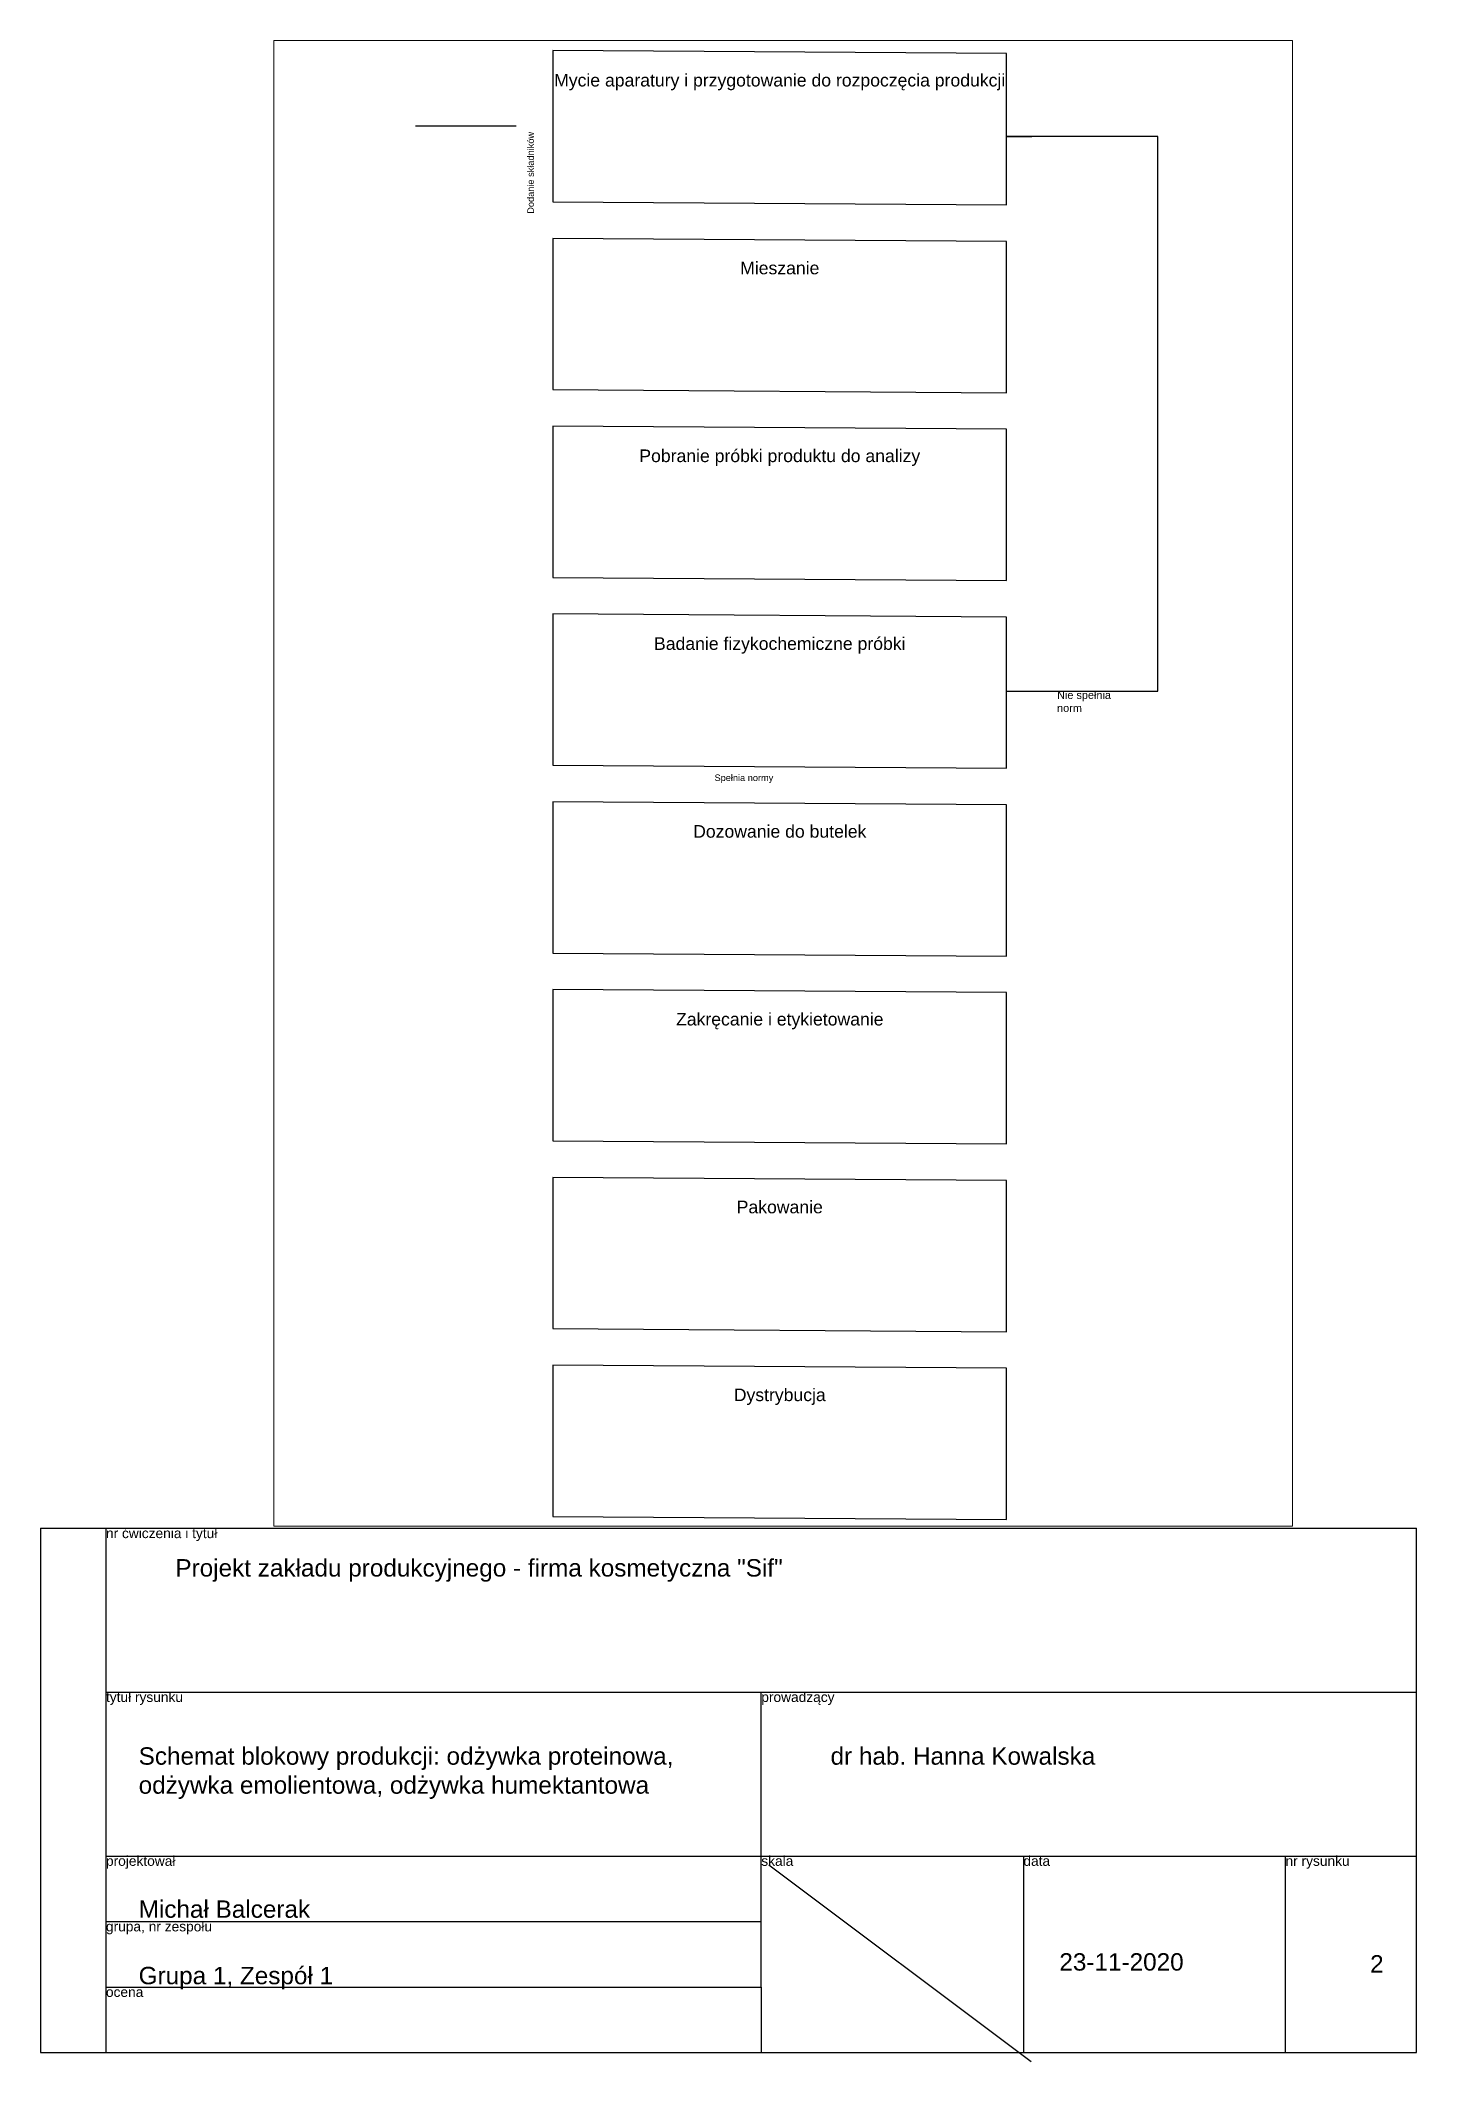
# Paper-space layout 'Układ1' of a CAD drawing. Header units: millimetres. Extents: x 4 to 202, y 0 to 290.
# The model-space entities are those that its viewports show. They can reach past a viewport. Long polylines and large blocks are cut down to what shows.
import ezdxf
from ezdxf.enums import TextEntityAlignment as Align

# ---------------------------------------------------------------- set-up
doc = ezdxf.new("R2010")
doc.units = ezdxf.units.MM
doc.styles.get("Standard").update_dxf_attribs({"font": 'Arial.ttf'})

# ---------------------------------------------------------------- blocks, each defined once
blk = doc.blocks.new('Tabela')
for p, q in [((-204.15, -1.1), (-104.15, -1.1)), ((-104.15, -1.1), (-4.15, -1.1)), ((-104.15, -71.1), (-104.15, -26.1)), ((-204.15, -51.1), (-104.15, -51.1)), ((-104.15, -51.1), (-4.15, -51.1)), ((-104.15, -51.1), (-64.15, -51.1)), ((-64.15, -51.1), (-64.15, -81.1)), ((-24.15, -81.1), (-24.15, -51.1)), ((-204.15, -61.1), (-104.15, -61.1)), ((-204.15, -61.1), (-204.15, -71.1)), ((-204.15, -71.1), (-104.15, -71.1)), ((-104.15, -71.1), (-104.15, -81.1)), ((-64.15, -81.1), (-24.15, -81.1))]:
    blk.add_line(p, q)
for points in [[(-214.15, -1.1), (-214.15, -81.1), (-4.15, -81.1), (-4.15, -1.1)], [(-214.15, -1.1), (-194.15, -1.1)], [(-214.15, -1.1), (-204.15, -1.1), (-204.15, -81.1)], [(-204.15, -1.1), (-204.15, -26.1), (-4.15, -26.1)], [(-4.15, -1.1), (-4.15, -1.1)]]:
    blk.add_lwpolyline(points)
at = {"char_height": 1.5, "attachment_point": 1}
for s, insert in [('nr ćwiczenia i tytuł', (-204.15, -1.1)), ('tytuł rysunku', (-204.15, -26.1)), ('prowadzący', (-104.15, -26.1)), ('projektował', (-204.15, -51.1)), ('skala', (-104.15, -51.1)), ('data', (-64.15, -51.1)), ('nr rysunku', (-24.15, -51.1)), ('grupa, nr zespołu', (-204.15, -61.1)), ('ocena', (-204.15, -71.1))]:
    blk.add_mtext(s, dxfattribs=dict(at, insert=insert))
blk = doc.blocks.new('*U5')
blk.add_lwpolyline([(-45, -29.39), (45, -30), (45, 0), (-45, 0.61)], close=True)
blk.add_attdef('ETAP', text='', height=2.5).set_placement((0, -6.52), align=Align.CENTER)
at = {"flags": 1}
blk.add_attdef('URZĄDZENIE', (-43.6, -27.98), '', height=2.5, dxfattribs=at)
at = {"flags": 5}
blk.add_attdef('CZAS_TRWANIA', text='', height=2.5, dxfattribs=at).set_placement((42.99, -27.7), align=Align.RIGHT)
blk = doc.blocks.new('Strzałka')
blk.add_lwpolyline([(0, -7.24, 0, 4, 0), (0, -4.24, 0, 0, 0), (0, 0, 0, 0, 0)], format="xyseb")
blk.add_attdef('PODPIS', (-1.14, -2.84), '', height=1.31)
blk = doc.blocks.new('*U4')
blk.add_lwpolyline([(-45, -29.39), (45, -30), (45, 0), (-45, 0.61)], close=True)
blk.add_attdef('ETAP', text='', height=2.5).set_placement((0, -6.52), align=Align.CENTER)
at = {"flags": 1}
blk.add_attdef('URZĄDZENIE', (-43.6, -27.98), '', height=2.5, dxfattribs=at)
at = {"flags": 5}
blk.add_attdef('CZAS_TRWANIA', text='', height=2.5, dxfattribs=at).set_placement((42.99, -27.7), align=Align.RIGHT)

msp = doc.modelspace()

# ---------------------------------------------------------------- linework, layer by layer
for p, q in [((108.84, 623.95), (70.13, 623.95)), ((297.09, 620.01), (306.77, 620.01))]:
    msp.add_line(p, q)
msp.add_lwpolyline([(297.09, 407.09), (355.16, 407.09), (355.16, 620.01), (297.09, 620.01)])

# ---------------------------------------------------------------- block references
at = {"xscale": 1.935561101539947, "yscale": 1.935561101539947, "zscale": 1.935561101539947}
for name, p, values in [('*U5', (209.96, 651.8), {'ETAP': 'Mycie aparatury i przygotowanie do rozpoczęcia produkcji'}), ('*U5', (209.99, 579.71), {'ETAP': 'Mieszanie'}), ('*U4', (209.99, 507.62), {'ETAP': 'Pobranie próbki produktu do analizy'}), ('*U5', (209.99, 435.54), {'ETAP': 'Badanie fizykochemiczne próbki'}), ('*U5', (209.99, 363.45), {'ETAP': 'Dozowanie do butelek'}), ('*U5', (209.99, 291.36), {'ETAP': 'Zakręcanie i etykietowanie'}), ('*U5', (209.99, 219.27), {'ETAP': 'Pakowanie'}), ('*U4', (209.99, 147.17), {'ETAP': 'Dystrybucja'})]:
    msp.add_blockref(name, p, dxfattribs=at).add_auto_attribs(values)
ref = msp.add_blockref('Strzałka', (108.84, 623.95), dxfattribs=dict(xscale=1.935561101539947, yscale=1.935561101539947, zscale=1.935561101539947, rotation=90))
ref.add_attrib('PODPIS', 'Dodanie składników', dxfattribs={"height": 2.5279, "rotation": 90}).set_placement((114.33, 621.74), align=Align.MIDDLE_RIGHT)
at = {"xscale": 1.935561101539947, "yscale": 1.935561101539947, "zscale": 1.935561101539947, "rotation": 270}
msp.add_blockref('Strzałka', (311.09, 620.01), dxfattribs=at)
at = {"xscale": 1.935561101539947, "yscale": 1.935561101539947, "zscale": 1.935561101539947}
for p in [(209.99, 594.32), (209.99, 522.24), (209.99, 450.15), (209.99, 305.97), (209.99, 233.89), (209.73, 161.78)]:
    msp.add_blockref('Strzałka', p, dxfattribs=at)
ref = msp.add_blockref('Strzałka', (209.72, 378.06), dxfattribs=dict(xscale=1.935561101539947, yscale=1.935561101539947, zscale=1.935561101539947))
ref.add_attrib('PODPIS', 'Spełnia normy', dxfattribs={"height": 2.5279}).set_placement((207.51, 372.57), align=Align.RIGHT)

# ---------------------------------------------------------------- texts
at = {"insert": (316.45, 407.09), "char_height": 2.9957, "attachment_point": 1}
msp.add_mtext('Nie spełnia\\Pnorm', dxfattribs=at)

psp = doc.layouts.new('Układ1')

# ---------------------------------------------------------------- linework, layer by layer
psp.add_line((109.21, 28.19), (146.88, -0.06))

# ---------------------------------------------------------------- block references
at = {"xscale": 0.9419043087053627, "yscale": 0.9419043087053627, "zscale": 0.9419043087053627}
psp.add_blockref('Tabela', (206.2, 77.61), dxfattribs=at)

# ---------------------------------------------------------------- texts
at = {"char_height": 2.5, "attachment_point": 1}
for s, insert in [('Projekt zakładu produkcyjnego - firma kosmetyczna "Sif"', (23.89, 72.14)), ('Schemat blokowy produkcji: odżywka proteinowa, \\Podżywka emolientowa, odżywka humektantowa', (18.61, 45.1)), ('dr hab. Hanna Kowalska', (118.06, 45.1)), ('Michał Balcerak', (18.61, 23.1)), ('23-11-2020', (150.95, 15.51)), ('2', (195.61, 15.23)), ('Grupa 1, Zespół 1', (18.61, 13.55))]:
    psp.add_mtext(s, dxfattribs=dict(at, insert=insert))

# ---------------------------------------------------------------- viewports
at = {"layer": '0', "view_target_point": (211.3, 360.27)}
psp.add_viewport(center=(111.25, 183.63), size=(146.43, 213.534), view_center_point=(0, 11.42), view_height=570.362, dxfattribs=at)

doc.saveas('drawing.dxf')
